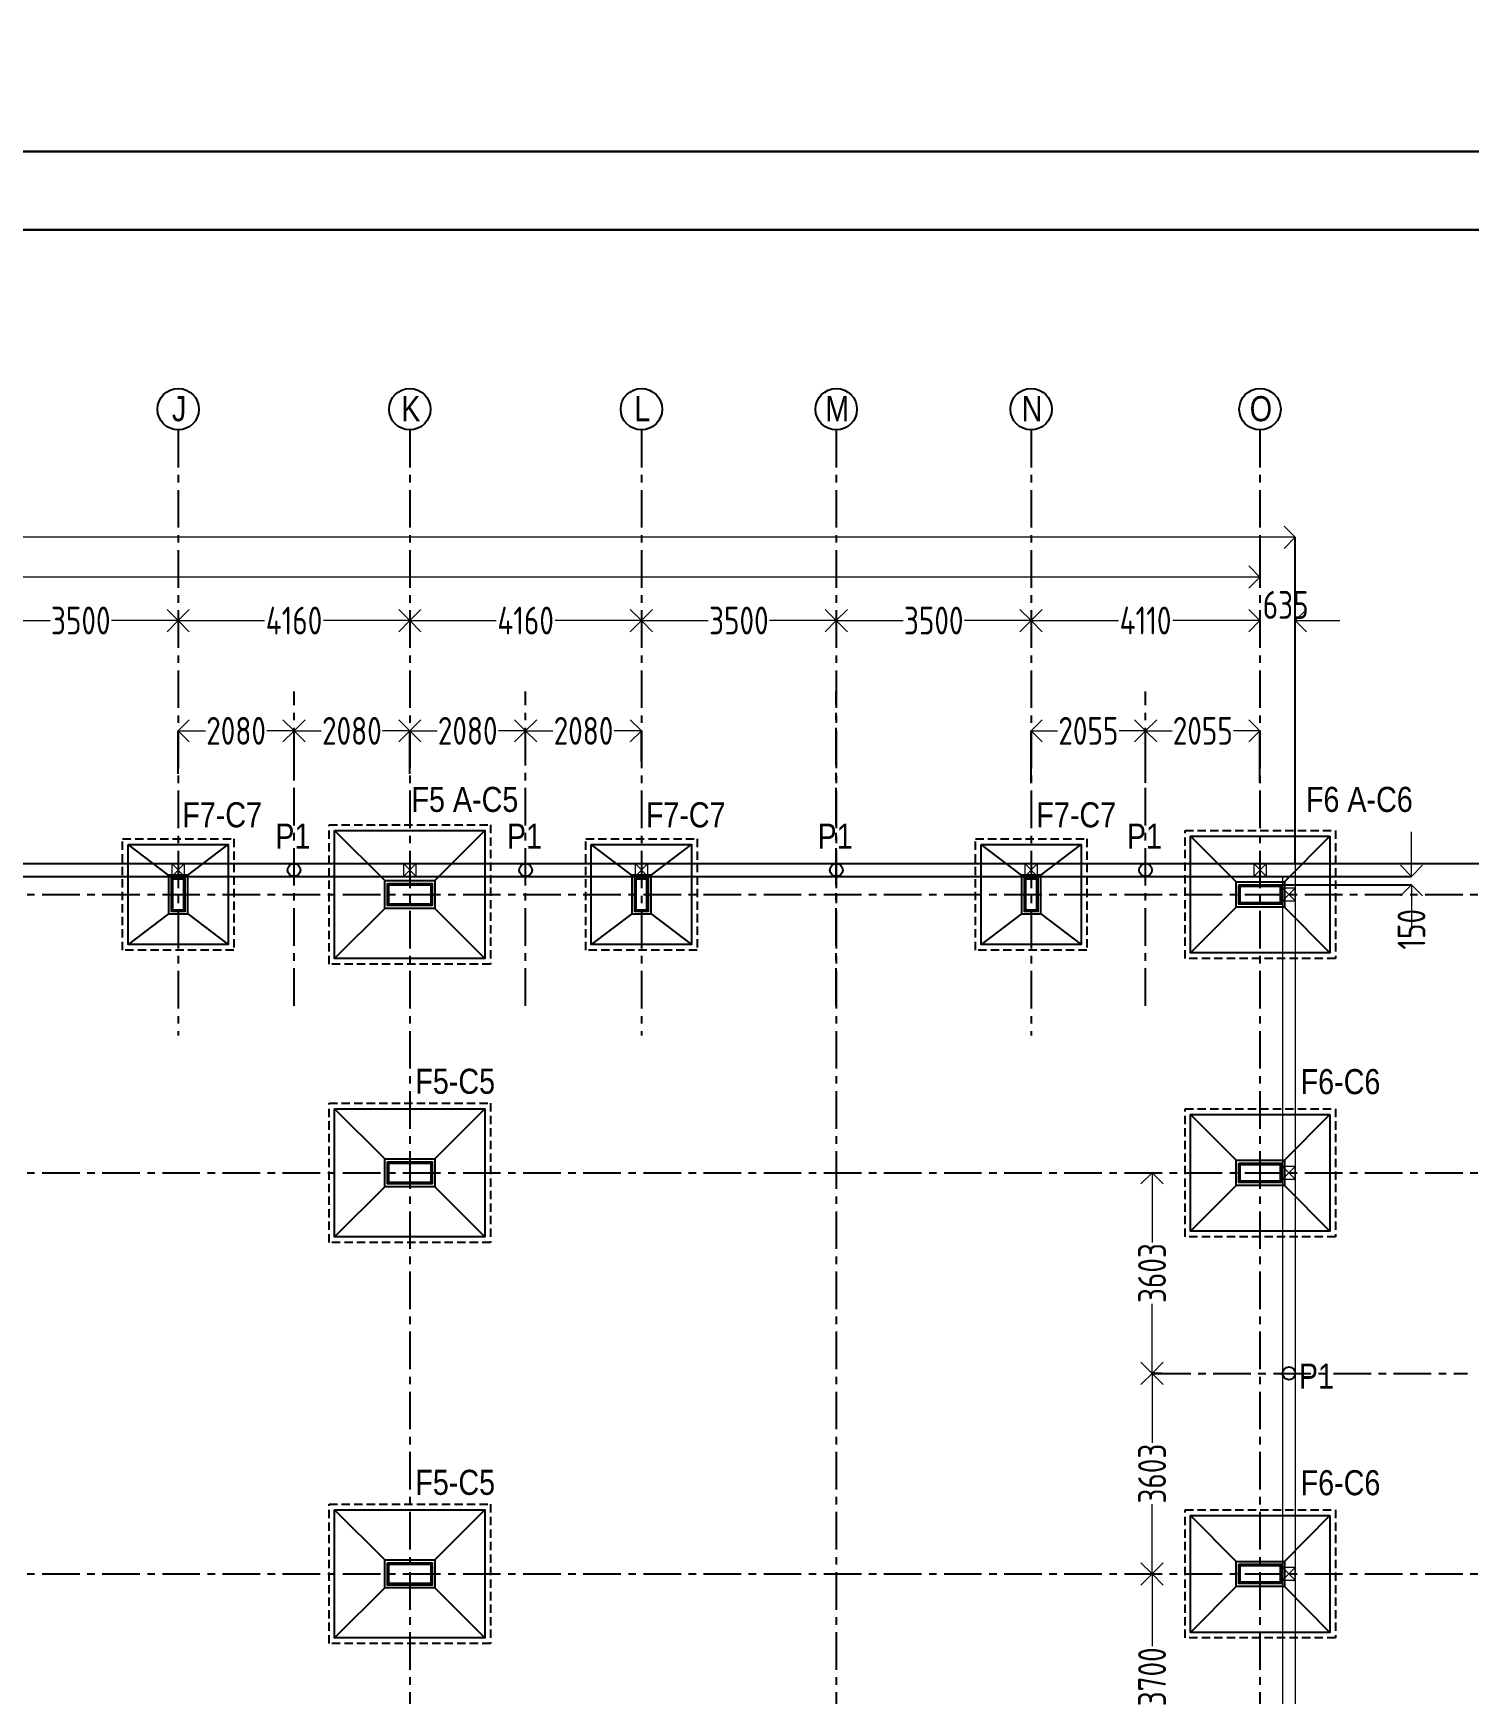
# Model space of a CAD drawing. Header units: inches. Extents: x -605 to 2991212, y -2872845 to 0.
# Drawn here: x 2336174 to 2361959, y -2644904 to -2615071 of the extents above; entities that cross this region are included whole.
import ezdxf
from ezdxf import colors
from ezdxf.entities.mleader import LeaderData, LeaderLine
from ezdxf.math import Vec2, Vec3

# ---------------------------------------------------------------- set-up
doc = ezdxf.new("R2010")
doc.units = ezdxf.units.IN
doc.header["$LTSCALE"] = 600
doc.header["$MEASUREMENT"] = 0
doc.linetypes.add('CENTER', pattern=[2, 1.25, -0.25, 0.25, -0.25])
doc.linetypes.add('DASHED2', pattern=[0.375, 0.25, -0.125])
for name, color, linetype, lineweight in [('PV_MASONRY', 10, 'Continuous', 0), ('PV_TEXT_ROMANS', 7, 'Continuous', 0), ('rDIMension', 1, 'Continuous', 18), ('rRCC 2', 40, 'Continuous', 15), ('rSHEET', 2, 'Continuous', 30)]:
    doc.layers.add(name, color=color, linetype=linetype, lineweight=lineweight)
doc.layers.add('see level', color=2, linetype='Continuous')
doc.layers.add('SnT-CENTER2', color=8, linetype='CENTER')
doc.styles.add('DIM', font='geniso.shx', dxfattribs={"width": 0.85})
doc.styles.add('J.P', font='ARIALN.TTF')
doc.styles.add('TEXT3', font='geniso.shx')
doc.dimstyles.new('ST-100', dxfattribs={"dimscale": 100, "dimtxt": 2.5, "dimasz": 2, "dimexe": 0.18, "dimexo": 0.0625, "dimgap": 0.2, "dimtad": 0, "dimdec": 0, "dimzin": 0, "dimdsep": 46, "dimtxsty": 'DIM', "dimblk": 'OPEN90', "dimcen": 0.09, "dimclrd": 256, "dimclrt": 7, "dimadec": 0, "dimazin": 0, "dimtfac": 1, "dimtdec": 0, "dimtofl": 0, "dimtmove": 0, "dimatfit": 3, "dimldrblk": 'OPEN90', "dimfxl": 1, "dimtolj": 1, "dimtzin": 0, "dimlwd": -1, "dimarcsym": 0})

# ---------------------------------------------------------------- blocks, each defined once
blk = doc.blocks.new('_Open90')
at = {"color": 0, "linetype": 'ByBlock', "lineweight": -2}
for p, q in [((0, 0), (-1, 0)), ((-0.5, 0.5), (0, 0)), ((0, 0), (-0.5, -0.5))]:
    blk.add_line(p, q, dxfattribs=at)
blk = doc.blocks.new('*D1367')
at = {"layer": 'Defpoints', "color": 0, "linetype": 'ByBlock'}
for p in [(2335278, -2625763), (2338778, -2625623), (2338778, -2625623)]:
    blk.add_point(p, dxfattribs=at)
at = {"layer": 'rDIMension', "color": 0, "linetype": 'ByBlock', "lineweight": -2}
for p, q in [((2335278, -2625763), (2335278, -2625623)), ((2338778, -2625623), (2338778, -2625623))]:
    blk.add_line(p, q, dxfattribs=at)
at = {"layer": 'rDIMension'}
for p, q in [((2335678, -2625623), (2336477, -2625623)), ((2338378, -2625623), (2337580, -2625623))]:
    blk.add_line(p, q, dxfattribs=at)
at = {"layer": 'rDIMension', "linetype": 'ByBlock', "xscale": 400, "yscale": 400, "zscale": 400, "rotation": 180}
blk.add_blockref('_Open90', (2335278, -2625623), dxfattribs=at)
at = {"layer": 'rDIMension', "linetype": 'ByBlock', "xscale": 400, "yscale": 400, "zscale": 400}
blk.add_blockref('_Open90', (2338778, -2625623), dxfattribs=at)
at = {"layer": 'rDIMension', "color": 7, "linetype": 'ByBlock', "insert": (2337028, -2625623), "char_height": 500, "attachment_point": 5, "style": 'DIM'}
blk.add_mtext('\\A1;3500', dxfattribs=at)
blk = doc.blocks.new('*D1368')
at = {"layer": 'Defpoints', "color": 0, "linetype": 'ByBlock'}
for p in [(2338778, -2625623), (2342938, -2625623), (2342938, -2625623)]:
    blk.add_point(p, dxfattribs=at)
at = {"layer": 'rDIMension', "color": 0, "linetype": 'ByBlock', "lineweight": -2}
for p, q in [((2338778, -2625623), (2338778, -2625623)), ((2342938, -2625623), (2342938, -2625623))]:
    blk.add_line(p, q, dxfattribs=at)
at = {"layer": 'rDIMension'}
for p, q in [((2339178, -2625623), (2340328, -2625623)), ((2342538, -2625623), (2341388, -2625623))]:
    blk.add_line(p, q, dxfattribs=at)
at = {"layer": 'rDIMension', "linetype": 'ByBlock', "xscale": 400, "yscale": 400, "zscale": 400, "rotation": 180}
blk.add_blockref('_Open90', (2338778, -2625623), dxfattribs=at)
at = {"layer": 'rDIMension', "linetype": 'ByBlock', "xscale": 400, "yscale": 400, "zscale": 400}
blk.add_blockref('_Open90', (2342938, -2625623), dxfattribs=at)
at = {"layer": 'rDIMension', "color": 7, "linetype": 'ByBlock', "insert": (2340858, -2625623), "char_height": 500, "attachment_point": 5, "style": 'DIM'}
blk.add_mtext('\\A1;4160', dxfattribs=at)
blk = doc.blocks.new('*D1369')
at = {"layer": 'Defpoints', "color": 0, "linetype": 'ByBlock'}
for p in [(2342938, -2625623), (2347098, -2625623), (2347098, -2625623)]:
    blk.add_point(p, dxfattribs=at)
at = {"layer": 'rDIMension', "color": 0, "linetype": 'ByBlock', "lineweight": -2}
for p, q in [((2342938, -2625623), (2342938, -2625623)), ((2347098, -2625623), (2347098, -2625623))]:
    blk.add_line(p, q, dxfattribs=at)
at = {"layer": 'rDIMension'}
for p, q in [((2343338, -2625623), (2344488, -2625623)), ((2346698, -2625623), (2345548, -2625623))]:
    blk.add_line(p, q, dxfattribs=at)
at = {"layer": 'rDIMension', "linetype": 'ByBlock', "xscale": 400, "yscale": 400, "zscale": 400, "rotation": 180}
blk.add_blockref('_Open90', (2342938, -2625623), dxfattribs=at)
at = {"layer": 'rDIMension', "linetype": 'ByBlock', "xscale": 400, "yscale": 400, "zscale": 400}
blk.add_blockref('_Open90', (2347098, -2625623), dxfattribs=at)
at = {"layer": 'rDIMension', "color": 7, "linetype": 'ByBlock', "insert": (2345018, -2625623), "char_height": 500, "attachment_point": 5, "style": 'DIM'}
blk.add_mtext('\\A1;4160', dxfattribs=at)
blk = doc.blocks.new('*D1370')
at = {"layer": 'Defpoints', "color": 0, "linetype": 'ByBlock'}
for p in [(2347098, -2625623), (2350598, -2625623), (2350598, -2625623)]:
    blk.add_point(p, dxfattribs=at)
at = {"layer": 'rDIMension', "color": 0, "linetype": 'ByBlock', "lineweight": -2}
for p, q in [((2347098, -2625623), (2347098, -2625623)), ((2350598, -2625623), (2350598, -2625623))]:
    blk.add_line(p, q, dxfattribs=at)
at = {"layer": 'rDIMension'}
for p, q in [((2347498, -2625623), (2348297, -2625623)), ((2350198, -2625623), (2349400, -2625623))]:
    blk.add_line(p, q, dxfattribs=at)
at = {"layer": 'rDIMension', "linetype": 'ByBlock', "xscale": 400, "yscale": 400, "zscale": 400, "rotation": 180}
blk.add_blockref('_Open90', (2347098, -2625623), dxfattribs=at)
at = {"layer": 'rDIMension', "linetype": 'ByBlock', "xscale": 400, "yscale": 400, "zscale": 400}
blk.add_blockref('_Open90', (2350598, -2625623), dxfattribs=at)
at = {"layer": 'rDIMension', "color": 7, "linetype": 'ByBlock', "insert": (2348848, -2625623), "char_height": 500, "attachment_point": 5, "style": 'DIM'}
blk.add_mtext('\\A1;3500', dxfattribs=at)
blk = doc.blocks.new('*D1371')
at = {"layer": 'Defpoints', "color": 0, "linetype": 'ByBlock'}
for p in [(2350598, -2625623), (2354098, -2625623), (2354098, -2625623)]:
    blk.add_point(p, dxfattribs=at)
at = {"layer": 'rDIMension', "color": 0, "linetype": 'ByBlock', "lineweight": -2}
for p, q in [((2350598, -2625623), (2350598, -2625623)), ((2354098, -2625623), (2354098, -2625623))]:
    blk.add_line(p, q, dxfattribs=at)
at = {"layer": 'rDIMension'}
for p, q in [((2350998, -2625623), (2351797, -2625623)), ((2353698, -2625623), (2352900, -2625623))]:
    blk.add_line(p, q, dxfattribs=at)
at = {"layer": 'rDIMension', "linetype": 'ByBlock', "xscale": 400, "yscale": 400, "zscale": 400, "rotation": 180}
blk.add_blockref('_Open90', (2350598, -2625623), dxfattribs=at)
at = {"layer": 'rDIMension', "linetype": 'ByBlock', "xscale": 400, "yscale": 400, "zscale": 400}
blk.add_blockref('_Open90', (2354098, -2625623), dxfattribs=at)
at = {"layer": 'rDIMension', "color": 7, "linetype": 'ByBlock', "insert": (2352348, -2625623), "char_height": 500, "attachment_point": 5, "style": 'DIM'}
blk.add_mtext('\\A1;3500', dxfattribs=at)
blk = doc.blocks.new('*D1372')
at = {"layer": 'Defpoints', "color": 0, "linetype": 'ByBlock'}
for p in [(2354098, -2625623), (2358208, -2625623), (2358208, -2625623)]:
    blk.add_point(p, dxfattribs=at)
at = {"layer": 'rDIMension', "color": 0, "linetype": 'ByBlock', "lineweight": -2}
for p, q in [((2354098, -2625623), (2354098, -2625623)), ((2358208, -2625623), (2358208, -2625623))]:
    blk.add_line(p, q, dxfattribs=at)
at = {"layer": 'rDIMension'}
for p, q in [((2354498, -2625623), (2355665, -2625623)), ((2357808, -2625623), (2356641, -2625623))]:
    blk.add_line(p, q, dxfattribs=at)
at = {"layer": 'rDIMension', "linetype": 'ByBlock', "xscale": 400, "yscale": 400, "zscale": 400, "rotation": 180}
blk.add_blockref('_Open90', (2354098, -2625623), dxfattribs=at)
at = {"layer": 'rDIMension', "linetype": 'ByBlock', "xscale": 400, "yscale": 400, "zscale": 400}
blk.add_blockref('_Open90', (2358208, -2625623), dxfattribs=at)
at = {"layer": 'rDIMension', "color": 7, "linetype": 'ByBlock', "insert": (2356153, -2625623), "char_height": 500, "attachment_point": 5, "style": 'DIM'}
blk.add_mtext('\\A1;4110', dxfattribs=at)
blk = doc.blocks.new('*D1413')
at = {"layer": 'Defpoints', "color": 0, "linetype": 'ByBlock'}
for p in [(2356270, -2642750), (2356270, -2642750), (2356589, -2646450)]:
    blk.add_point(p, dxfattribs=at)
at = {"layer": 'rDIMension', "color": 0, "linetype": 'ByBlock', "lineweight": -2}
for p, q in [((2356270, -2642750), (2356270, -2642750)), ((2356589, -2646450), (2356270, -2646450))]:
    blk.add_line(p, q, dxfattribs=at)
at = {"layer": 'rDIMension'}
for p, q in [((2356270, -2643150), (2356270, -2644049)), ((2356270, -2646050), (2356270, -2645152))]:
    blk.add_line(p, q, dxfattribs=at)
at = {"layer": 'rDIMension', "linetype": 'ByBlock', "xscale": 400, "yscale": 400, "zscale": 400}
for p, rotation in [((2356270, -2642750), 90), ((2356270, -2646450), 270)]:
    blk.add_blockref('_Open90', p, dxfattribs=dict(at, rotation=rotation))
at = {"layer": 'rDIMension', "color": 7, "linetype": 'ByBlock', "insert": (2356270, -2644600), "char_height": 500, "attachment_point": 5, "rotation": 90, "style": 'DIM'}
blk.add_mtext('\\A1;3700', dxfattribs=at)
blk = doc.blocks.new('*D1414')
at = {"layer": 'Defpoints', "color": 0, "linetype": 'ByBlock'}
for p in [(2356270, -2639148), (2356445, -2639148), (2356270, -2642750)]:
    blk.add_point(p, dxfattribs=at)
at = {"layer": 'rDIMension', "color": 0, "linetype": 'ByBlock', "lineweight": -2}
for p, q in [((2356445, -2639148), (2356270, -2639148)), ((2356270, -2642750), (2356270, -2642750))]:
    blk.add_line(p, q, dxfattribs=at)
at = {"layer": 'rDIMension'}
for p, q in [((2356270, -2639548), (2356270, -2640398)), ((2356270, -2642350), (2356270, -2641500))]:
    blk.add_line(p, q, dxfattribs=at)
at = {"layer": 'rDIMension', "linetype": 'ByBlock', "xscale": 400, "yscale": 400, "zscale": 400}
for p, rotation in [((2356270, -2639148), 90), ((2356270, -2642750), 270)]:
    blk.add_blockref('_Open90', p, dxfattribs=dict(at, rotation=rotation))
at = {"layer": 'rDIMension', "color": 7, "linetype": 'ByBlock', "insert": (2356270, -2640949), "char_height": 500, "attachment_point": 5, "rotation": 90, "style": 'DIM'}
blk.add_mtext('\\A1;3603', dxfattribs=at)
blk = doc.blocks.new('*D1415')
at = {"layer": 'Defpoints', "color": 0, "linetype": 'ByBlock'}
for p in [(2356270, -2635545), (2356270, -2635545), (2356445, -2639148)]:
    blk.add_point(p, dxfattribs=at)
at = {"layer": 'rDIMension', "color": 0, "linetype": 'ByBlock', "lineweight": -2}
for p, q in [((2356270, -2635545), (2356270, -2635545)), ((2356445, -2639148), (2356270, -2639148))]:
    blk.add_line(p, q, dxfattribs=at)
at = {"layer": 'rDIMension'}
for p, q in [((2356270, -2635945), (2356270, -2636795)), ((2356270, -2638748), (2356270, -2637898))]:
    blk.add_line(p, q, dxfattribs=at)
at = {"layer": 'rDIMension', "linetype": 'ByBlock', "xscale": 400, "yscale": 400, "zscale": 400}
for p, rotation in [((2356270, -2635545), 90), ((2356270, -2639148), 270)]:
    blk.add_blockref('_Open90', p, dxfattribs=dict(at, rotation=rotation))
at = {"layer": 'rDIMension', "color": 7, "linetype": 'ByBlock', "insert": (2356270, -2637346), "char_height": 500, "attachment_point": 5, "rotation": 90, "style": 'DIM'}
blk.add_mtext('\\A1;3603', dxfattribs=at)
blk = doc.blocks.new('*D1416')
at = {"layer": 'Defpoints', "color": 0, "linetype": 'ByBlock'}
for p in [(2358208, -2624134), (2296418, -2624927), (2358208, -2624842)]:
    blk.add_point(p, dxfattribs=at)
at = {"layer": 'rDIMension', "color": 0, "linetype": 'ByBlock', "lineweight": -2}
for p, q in [((2358208, -2624134), (2358208, -2624842)), ((2296418, -2624927), (2296418, -2624842))]:
    blk.add_line(p, q, dxfattribs=at)
at = {"layer": 'rDIMension'}
for p, q in [((2296818, -2624842), (2326209, -2624842)), ((2357808, -2624842), (2328418, -2624842))]:
    blk.add_line(p, q, dxfattribs=at)
at = {"layer": 'rDIMension', "linetype": 'ByBlock', "xscale": 400, "yscale": 400, "zscale": 400, "rotation": 180}
blk.add_blockref('_Open90', (2296418, -2624842), dxfattribs=at)
at = {"layer": 'rDIMension', "linetype": 'ByBlock', "xscale": 400, "yscale": 400, "zscale": 400}
blk.add_blockref('_Open90', (2358208, -2624842), dxfattribs=at)
at = {"layer": 'rDIMension', "color": 7, "linetype": 'ByBlock', "insert": (2327313, -2624842), "char_height": 500, "attachment_point": 5, "style": 'DIM'}
blk.add_mtext('\\A1;61790C/C', dxfattribs=at)
blk = doc.blocks.new('*D1417')
at = {"layer": 'Defpoints', "color": 0, "linetype": 'ByBlock'}
for p in [(2358843, -2624128), (2296303, -2629990), (2358843, -2629990)]:
    blk.add_point(p, dxfattribs=at)
at = {"layer": 'rDIMension', "color": 0, "linetype": 'ByBlock', "lineweight": -2}
for p, q in [((2296303, -2629990), (2296303, -2624128)), ((2358843, -2629990), (2358843, -2624128))]:
    blk.add_line(p, q, dxfattribs=at)
at = {"layer": 'rDIMension'}
for p, q in [((2296703, -2624128), (2326363, -2624128)), ((2358443, -2624128), (2328783, -2624128))]:
    blk.add_line(p, q, dxfattribs=at)
at = {"layer": 'rDIMension', "linetype": 'ByBlock', "xscale": 400, "yscale": 400, "zscale": 400, "rotation": 180}
blk.add_blockref('_Open90', (2296303, -2624128), dxfattribs=at)
at = {"layer": 'rDIMension', "linetype": 'ByBlock', "xscale": 400, "yscale": 400, "zscale": 400}
blk.add_blockref('_Open90', (2358843, -2624128), dxfattribs=at)
at = {"layer": 'rDIMension', "color": 7, "linetype": 'ByBlock', "insert": (2327573, -2624128), "char_height": 500, "attachment_point": 5, "style": 'DIM'}
blk.add_mtext('\\A1;62540O/O', dxfattribs=at)
blk = doc.blocks.new('*D1432')
at = {"layer": 'Defpoints', "color": 0, "linetype": 'ByBlock'}
for p in [(2340858, -2627605), (2338778, -2628376), (2340858, -2628376)]:
    blk.add_point(p, dxfattribs=at)
at = {"layer": 'rDIMension', "color": 0, "linetype": 'ByBlock', "lineweight": -2}
for p, q in [((2338778, -2628376), (2338778, -2627605)), ((2340858, -2628376), (2340858, -2627605))]:
    blk.add_line(p, q, dxfattribs=at)
at = {"layer": 'rDIMension'}
for p, q in [((2339178, -2627605), (2339267, -2627605)), ((2340458, -2627605), (2340370, -2627605))]:
    blk.add_line(p, q, dxfattribs=at)
at = {"layer": 'rDIMension', "linetype": 'ByBlock', "xscale": 400, "yscale": 400, "zscale": 400, "rotation": 180}
blk.add_blockref('_Open90', (2338778, -2627605), dxfattribs=at)
at = {"layer": 'rDIMension', "linetype": 'ByBlock', "xscale": 400, "yscale": 400, "zscale": 400}
blk.add_blockref('_Open90', (2340858, -2627605), dxfattribs=at)
at = {"layer": 'rDIMension', "color": 7, "linetype": 'ByBlock', "insert": (2339818, -2627605), "char_height": 500, "attachment_point": 5, "style": 'DIM'}
blk.add_mtext('\\A1;2080', dxfattribs=at)
blk = doc.blocks.new('*D1433')
at = {"layer": 'Defpoints', "color": 0, "linetype": 'ByBlock'}
for p in [(2342938, -2627605), (2340858, -2628376), (2342938, -2628376)]:
    blk.add_point(p, dxfattribs=at)
at = {"layer": 'rDIMension', "color": 0, "linetype": 'ByBlock', "lineweight": -2}
for p, q in [((2340858, -2628376), (2340858, -2627605)), ((2342938, -2628376), (2342938, -2627605))]:
    blk.add_line(p, q, dxfattribs=at)
at = {"layer": 'rDIMension'}
for p, q in [((2341258, -2627605), (2341347, -2627605)), ((2342538, -2627605), (2342450, -2627605))]:
    blk.add_line(p, q, dxfattribs=at)
at = {"layer": 'rDIMension', "linetype": 'ByBlock', "xscale": 400, "yscale": 400, "zscale": 400, "rotation": 180}
blk.add_blockref('_Open90', (2340858, -2627605), dxfattribs=at)
at = {"layer": 'rDIMension', "linetype": 'ByBlock', "xscale": 400, "yscale": 400, "zscale": 400}
blk.add_blockref('_Open90', (2342938, -2627605), dxfattribs=at)
at = {"layer": 'rDIMension', "color": 7, "linetype": 'ByBlock', "insert": (2341898, -2627605), "char_height": 500, "attachment_point": 5, "style": 'DIM'}
blk.add_mtext('\\A1;2080', dxfattribs=at)
blk = doc.blocks.new('*D1434')
at = {"layer": 'Defpoints', "color": 0, "linetype": 'ByBlock'}
for p in [(2345018, -2627605), (2342938, -2628154), (2345018, -2628154)]:
    blk.add_point(p, dxfattribs=at)
at = {"layer": 'rDIMension', "color": 0, "linetype": 'ByBlock', "lineweight": -2}
for p, q in [((2342938, -2628154), (2342938, -2627605)), ((2345018, -2628154), (2345018, -2627605))]:
    blk.add_line(p, q, dxfattribs=at)
at = {"layer": 'rDIMension'}
for p, q in [((2343338, -2627605), (2343427, -2627605)), ((2344618, -2627605), (2344530, -2627605))]:
    blk.add_line(p, q, dxfattribs=at)
at = {"layer": 'rDIMension', "linetype": 'ByBlock', "xscale": 400, "yscale": 400, "zscale": 400, "rotation": 180}
blk.add_blockref('_Open90', (2342938, -2627605), dxfattribs=at)
at = {"layer": 'rDIMension', "linetype": 'ByBlock', "xscale": 400, "yscale": 400, "zscale": 400}
blk.add_blockref('_Open90', (2345018, -2627605), dxfattribs=at)
at = {"layer": 'rDIMension', "color": 7, "linetype": 'ByBlock', "insert": (2343978, -2627605), "char_height": 500, "attachment_point": 5, "style": 'DIM'}
blk.add_mtext('\\A1;2080', dxfattribs=at)
blk = doc.blocks.new('*D1435')
at = {"layer": 'Defpoints', "color": 0, "linetype": 'ByBlock'}
for p in [(2347098, -2627605), (2345018, -2628154), (2347098, -2628154)]:
    blk.add_point(p, dxfattribs=at)
at = {"layer": 'rDIMension', "color": 0, "linetype": 'ByBlock', "lineweight": -2}
for p, q in [((2345018, -2628154), (2345018, -2627605)), ((2347098, -2628154), (2347098, -2627605))]:
    blk.add_line(p, q, dxfattribs=at)
at = {"layer": 'rDIMension'}
for p, q in [((2345418, -2627605), (2345507, -2627605)), ((2346698, -2627605), (2346610, -2627605))]:
    blk.add_line(p, q, dxfattribs=at)
at = {"layer": 'rDIMension', "linetype": 'ByBlock', "xscale": 400, "yscale": 400, "zscale": 400, "rotation": 180}
blk.add_blockref('_Open90', (2345018, -2627605), dxfattribs=at)
at = {"layer": 'rDIMension', "linetype": 'ByBlock', "xscale": 400, "yscale": 400, "zscale": 400}
blk.add_blockref('_Open90', (2347098, -2627605), dxfattribs=at)
at = {"layer": 'rDIMension', "color": 7, "linetype": 'ByBlock', "insert": (2346058, -2627605), "char_height": 500, "attachment_point": 5, "style": 'DIM'}
blk.add_mtext('\\A1;2080', dxfattribs=at)
blk = doc.blocks.new('*D1436')
at = {"layer": 'Defpoints', "color": 0, "linetype": 'ByBlock'}
for p in [(2356153, -2627605), (2354098, -2628539), (2356153, -2628539)]:
    blk.add_point(p, dxfattribs=at)
at = {"layer": 'rDIMension', "color": 0, "linetype": 'ByBlock', "lineweight": -2}
for p, q in [((2354098, -2628539), (2354098, -2627605)), ((2356153, -2628539), (2356153, -2627605))]:
    blk.add_line(p, q, dxfattribs=at)
at = {"layer": 'rDIMension'}
for p, q in [((2354498, -2627605), (2354574, -2627605)), ((2355753, -2627605), (2355677, -2627605))]:
    blk.add_line(p, q, dxfattribs=at)
at = {"layer": 'rDIMension', "linetype": 'ByBlock', "xscale": 400, "yscale": 400, "zscale": 400, "rotation": 180}
blk.add_blockref('_Open90', (2354098, -2627605), dxfattribs=at)
at = {"layer": 'rDIMension', "linetype": 'ByBlock', "xscale": 400, "yscale": 400, "zscale": 400}
blk.add_blockref('_Open90', (2356153, -2627605), dxfattribs=at)
at = {"layer": 'rDIMension', "color": 7, "linetype": 'ByBlock', "insert": (2355126, -2627605), "char_height": 500, "attachment_point": 5, "style": 'DIM'}
blk.add_mtext('\\A1;2055', dxfattribs=at)
blk = doc.blocks.new('*D1437')
at = {"layer": 'Defpoints', "color": 0, "linetype": 'ByBlock'}
for p in [(2358208, -2627605), (2356153, -2628539), (2358208, -2628539)]:
    blk.add_point(p, dxfattribs=at)
at = {"layer": 'rDIMension', "color": 0, "linetype": 'ByBlock', "lineweight": -2}
for p, q in [((2356153, -2628539), (2356153, -2627605)), ((2358208, -2628539), (2358208, -2627605))]:
    blk.add_line(p, q, dxfattribs=at)
at = {"layer": 'rDIMension'}
for p, q in [((2356553, -2627605), (2356629, -2627605)), ((2357808, -2627605), (2357732, -2627605))]:
    blk.add_line(p, q, dxfattribs=at)
at = {"layer": 'rDIMension', "linetype": 'ByBlock', "xscale": 400, "yscale": 400, "zscale": 400, "rotation": 180}
blk.add_blockref('_Open90', (2356153, -2627605), dxfattribs=at)
at = {"layer": 'rDIMension', "linetype": 'ByBlock', "xscale": 400, "yscale": 400, "zscale": 400}
blk.add_blockref('_Open90', (2358208, -2627605), dxfattribs=at)
at = {"layer": 'rDIMension', "color": 7, "linetype": 'ByBlock', "insert": (2357181, -2627605), "char_height": 500, "attachment_point": 5, "style": 'DIM'}
blk.add_mtext('\\A1;2055', dxfattribs=at)
blk = doc.blocks.new('*D1444')
at = {"layer": 'Defpoints', "color": 0, "linetype": 'ByBlock'}
for p in [(2358843, -2629990), (2364974, -2629990), (2358843, -2717112)]:
    blk.add_point(p, dxfattribs=at)
at = {"layer": 'rDIMension', "color": 0, "linetype": 'ByBlock', "lineweight": -2}
for p, q in [((2358843, -2629990), (2364974, -2629990)), ((2358843, -2717112), (2364974, -2717112))]:
    blk.add_line(p, q, dxfattribs=at)
at = {"layer": 'rDIMension'}
for p, q in [((2364974, -2630390), (2364974, -2672320)), ((2364974, -2716712), (2364974, -2674782))]:
    blk.add_line(p, q, dxfattribs=at)
at = {"layer": 'rDIMension', "linetype": 'ByBlock', "xscale": 400, "yscale": 400, "zscale": 400}
for p, rotation in [((2364974, -2629990), 90), ((2364974, -2717112), 270)]:
    blk.add_blockref('_Open90', p, dxfattribs=dict(at, rotation=rotation))
at = {"layer": 'rDIMension', "color": 7, "linetype": 'ByBlock', "insert": (2364974, -2673551), "char_height": 500, "attachment_point": 5, "rotation": 90, "style": 'DIM'}
blk.add_mtext('\\A1;87122 O/O', dxfattribs=at)
blk = doc.blocks.new('*D1457')
at = {"layer": 'Defpoints', "color": 0, "linetype": 'ByBlock'}
for p in [(2358208, -2625623), (2358843, -2625623), (2358843, -2625623)]:
    blk.add_point(p, dxfattribs=at)
at = {"layer": 'rDIMension'}
for p, q in [((2357808, -2625623), (2357408, -2625623)), ((2359243, -2625623), (2359643, -2625623))]:
    blk.add_line(p, q, dxfattribs=at)
at = {"layer": 'rDIMension', "color": 0, "linetype": 'ByBlock', "lineweight": -2}
for p, q in [((2358208, -2625623), (2358208, -2625623)), ((2358843, -2625623), (2358843, -2625623))]:
    blk.add_line(p, q, dxfattribs=at)
at = {"layer": 'rDIMension', "linetype": 'ByBlock', "xscale": 400, "yscale": 400, "zscale": 400}
blk.add_blockref('_Open90', (2358208, -2625623), dxfattribs=at)
at = {"layer": 'rDIMension', "linetype": 'ByBlock', "xscale": 400, "yscale": 400, "zscale": 400, "rotation": 180}
blk.add_blockref('_Open90', (2358843, -2625623), dxfattribs=at)
at = {"layer": 'rDIMension', "color": 7, "linetype": 'ByBlock', "insert": (2358670, -2625343), "char_height": 500, "attachment_point": 5, "style": 'DIM'}
blk.add_mtext('\\A1;635', dxfattribs=at)
blk = doc.blocks.new('*D1458')
at = {"layer": 'Defpoints', "color": 0, "linetype": 'ByBlock'}
for p in [(2358426, -2630220), (2358426, -2630370), (2360930, -2630370)]:
    blk.add_point(p, dxfattribs=at)
at = {"layer": 'rDIMension'}
for p, q in [((2360930, -2629820), (2360930, -2629420)), ((2360930, -2630370), (2360930, -2630810)), ((2360930, -2630770), (2360930, -2631170))]:
    blk.add_line(p, q, dxfattribs=at)
at = {"layer": 'rDIMension', "color": 0, "linetype": 'ByBlock', "lineweight": -2}
for p, q in [((2358426, -2630220), (2360930, -2630220)), ((2358426, -2630370), (2360930, -2630370))]:
    blk.add_line(p, q, dxfattribs=at)
at = {"layer": 'rDIMension', "linetype": 'ByBlock', "xscale": 400, "yscale": 400, "zscale": 400}
for p, rotation in [((2360930, -2630220), 270), ((2360930, -2630370), 90)]:
    blk.add_blockref('_Open90', p, dxfattribs=dict(at, rotation=rotation))
at = {"layer": 'rDIMension', "color": 7, "linetype": 'ByBlock', "insert": (2360930, -2631170), "char_height": 500, "attachment_point": 5, "rotation": 90, "style": 'DIM'}
blk.add_mtext('\\A1;150', dxfattribs=at)
blk = doc.blocks.new('_DotBlank')
at = {"color": 0, "linetype": 'ByBlock', "lineweight": -2}
blk.add_line((-0.5, 0), (-1, 0), dxfattribs=at)
blk.add_circle((0, 0), 0.5, dxfattribs=at)

msp = doc.modelspace()

# ---------------------------------------------------------------- linework, layer by layer
at = {"color": 7, "linetype": 'DASHED2'}
for points in [[(2341488.1, -2629294.9), (2344388.1, -2629294.9), (2344388.1, -2631794.9), (2341488.1, -2631794.9)], [(2359563.1, -2629394.9), (2359563.1, -2631694.9), (2356863.1, -2631694.9), (2356863.1, -2629394.9)], [(2337778.1, -2629544.9), (2339778.1, -2629544.9), (2339778.1, -2631544.9), (2337778.1, -2631544.9)], [(2346098.1, -2629544.9), (2348098.1, -2629544.9), (2348098.1, -2631544.9), (2346098.1, -2631544.9)], [(2353098.1, -2629544.9), (2355098.1, -2629544.9), (2355098.1, -2631544.9), (2353098.1, -2631544.9)], [(2341488.1, -2634294.9), (2344388.1, -2634294.9), (2344388.1, -2636794.9), (2341488.1, -2636794.9)], [(2359563.1, -2634394.9), (2359563.1, -2636694.9), (2356863.1, -2636694.9), (2356863.1, -2634394.9)], [(2341488.1, -2641500.4), (2344388.1, -2641500.4), (2344388.1, -2644000.4), (2341488.1, -2644000.4)], [(2359563.1, -2641600.4), (2359563.1, -2643900.4), (2356863.1, -2643900.4), (2356863.1, -2641600.4)]]:
    msp.add_lwpolyline(points, close=True, dxfattribs=at)
at = {"color": 1, "linetype": 'ByBlock'}
for points in [[(2341588.1, -2629394.9), (2344288.1, -2629394.9), (2344288.1, -2631694.9), (2341588.1, -2631694.9)], [(2337878.1, -2629644.9), (2339678.1, -2629644.9), (2339678.1, -2631444.9), (2337878.1, -2631444.9)], [(2346198.1, -2629644.9), (2347998.1, -2629644.9), (2347998.1, -2631444.9), (2346198.1, -2631444.9)], [(2353198.1, -2629644.9), (2354998.1, -2629644.9), (2354998.1, -2631444.9), (2353198.1, -2631444.9)], [(2359463.1, -2629494.9), (2359463.1, -2631594.9), (2356963.1, -2631594.9), (2356963.1, -2629494.9)], [(2338603.1, -2630194.9), (2338603.1, -2630894.9), (2338953.1, -2630894.9), (2338953.1, -2630194.9)], [(2342488.1, -2630294.9), (2343388.1, -2630294.9), (2343388.1, -2630794.9), (2342488.1, -2630794.9)], [(2346923.1, -2630194.9), (2346923.1, -2630894.9), (2347273.1, -2630894.9), (2347273.1, -2630194.9)], [(2353923.1, -2630194.9), (2353923.1, -2630894.9), (2354273.1, -2630894.9), (2354273.1, -2630194.9)], [(2357778.1, -2630319.9), (2358648.1, -2630319.9), (2358648.1, -2630769.9), (2357778.1, -2630769.9)], [(2341588.1, -2634394.9), (2344288.1, -2634394.9), (2344288.1, -2636694.9), (2341588.1, -2636694.9)], [(2359463.1, -2634494.9), (2359463.1, -2636594.9), (2356963.1, -2636594.9), (2356963.1, -2634494.9)], [(2342488.1, -2635294.9), (2343388.1, -2635294.9), (2343388.1, -2635794.9), (2342488.1, -2635794.9)], [(2357778.1, -2635319.9), (2358648.1, -2635319.9), (2358648.1, -2635769.9), (2357778.1, -2635769.9)], [(2341588.1, -2641600.4), (2344288.1, -2641600.4), (2344288.1, -2643900.4), (2341588.1, -2643900.4)], [(2359463.1, -2641700.4), (2359463.1, -2643800.4), (2356963.1, -2643800.4), (2356963.1, -2641700.4)], [(2342488.1, -2642500.4), (2343388.1, -2642500.4), (2343388.1, -2643000.4), (2342488.1, -2643000.4)], [(2357778.1, -2642525.4), (2358648.1, -2642525.4), (2358648.1, -2642975.4), (2357778.1, -2642975.4)]]:
    msp.add_lwpolyline(points, close=True, dxfattribs=at)
for points in [[(2342488.1, -2630294.9), (2341588.1, -2629394.9)], [(2343388.1, -2630294.9), (2344288.1, -2629394.9)], [(2338603.1, -2630194.9), (2337878.1, -2629644.9)], [(2338953.1, -2630194.9), (2339678.1, -2629644.9)], [(2346923.1, -2630194.9), (2346198.1, -2629644.9)], [(2347273.1, -2630194.9), (2347998.1, -2629644.9)], [(2353923.1, -2630194.9), (2353198.1, -2629644.9)], [(2354273.1, -2630194.9), (2354998.1, -2629644.9)], [(2357778.1, -2630319.9), (2356963.1, -2629494.9)], [(2358648.1, -2630319.9), (2359463.1, -2629494.9)], [(2338603.1, -2630894.9), (2337878.1, -2631444.9)], [(2338953.1, -2630894.9), (2339678.1, -2631444.9)], [(2342488.1, -2630794.9), (2341588.1, -2631694.9)], [(2343388.1, -2630794.9), (2344288.1, -2631694.9)], [(2346923.1, -2630894.9), (2346198.1, -2631444.9)], [(2347273.1, -2630894.9), (2347998.1, -2631444.9)], [(2353923.1, -2630894.9), (2353198.1, -2631444.9)], [(2354273.1, -2630894.9), (2354998.1, -2631444.9)], [(2357778.1, -2630769.9), (2356963.1, -2631594.9)], [(2358648.1, -2630769.9), (2359463.1, -2631594.9)], [(2342488.1, -2635294.9), (2341588.1, -2634394.9)], [(2343388.1, -2635294.9), (2344288.1, -2634394.9)], [(2357778.1, -2635319.9), (2356963.1, -2634494.9)], [(2358648.1, -2635319.9), (2359463.1, -2634494.9)], [(2342488.1, -2635794.9), (2341588.1, -2636694.9)], [(2343388.1, -2635794.9), (2344288.1, -2636694.9)], [(2357778.1, -2635769.9), (2356963.1, -2636594.9)], [(2358648.1, -2635769.9), (2359463.1, -2636594.9)], [(2342488.1, -2642500.4), (2341588.1, -2641600.4)], [(2343388.1, -2642500.4), (2344288.1, -2641600.4)], [(2357778.1, -2642525.4), (2356963.1, -2641700.4)], [(2358648.1, -2642525.4), (2359463.1, -2641700.4)], [(2342488.1, -2643000.4), (2341588.1, -2643900.4)], [(2343388.1, -2643000.4), (2344288.1, -2643900.4)], [(2357778.1, -2642975.4), (2356963.1, -2643800.4)], [(2358648.1, -2642975.4), (2359463.1, -2643800.4)]]:
    msp.add_lwpolyline(points, dxfattribs=at)
at = {"color": 3, "linetype": 'ByBlock'}
for points in [[(2338653.1, -2630244.9), (2338653.1, -2630844.9), (2338903.1, -2630844.9), (2338903.1, -2630244.9)], [(2342538.1, -2630344.9), (2343338.1, -2630344.9), (2343338.1, -2630744.9), (2342538.1, -2630744.9)], [(2346973.1, -2630244.9), (2346973.1, -2630844.9), (2347223.1, -2630844.9), (2347223.1, -2630244.9)], [(2353973.1, -2630244.9), (2353973.1, -2630844.9), (2354223.1, -2630844.9), (2354223.1, -2630244.9)], [(2357828.1, -2630369.9), (2358598.1, -2630369.9), (2358598.1, -2630719.9), (2357828.1, -2630719.9)], [(2342538.1, -2635344.9), (2343338.1, -2635344.9), (2343338.1, -2635744.9), (2342538.1, -2635744.9)], [(2357828.1, -2635369.9), (2358598.1, -2635369.9), (2358598.1, -2635719.9), (2357828.1, -2635719.9)], [(2342538.1, -2642550.4), (2343338.1, -2642550.4), (2343338.1, -2642950.4), (2342538.1, -2642950.4)], [(2357828.1, -2642575.4), (2358598.1, -2642575.4), (2358598.1, -2642925.4), (2357828.1, -2642925.4)]]:
    msp.add_lwpolyline(points, close=True, dxfattribs=at)
at = {"color": 2, "linetype": 'ByBlock'}
for points in [[(2338678.1, -2630269.9), (2338678.1, -2630819.9), (2338878.1, -2630819.9), (2338878.1, -2630269.9)], [(2342563.1, -2630369.9), (2343313.1, -2630369.9), (2343313.1, -2630719.9), (2342563.1, -2630719.9)], [(2346998.1, -2630269.9), (2346998.1, -2630819.9), (2347198.1, -2630819.9), (2347198.1, -2630269.9)], [(2353998.1, -2630269.9), (2353998.1, -2630819.9), (2354198.1, -2630819.9), (2354198.1, -2630269.9)], [(2357853.1, -2630394.9), (2358573.1, -2630394.9), (2358573.1, -2630694.9), (2357853.1, -2630694.9)], [(2342563.1, -2635369.9), (2343313.1, -2635369.9), (2343313.1, -2635719.9), (2342563.1, -2635719.9)], [(2357853.1, -2635394.9), (2358573.1, -2635394.9), (2358573.1, -2635694.9), (2357853.1, -2635694.9)], [(2342563.1, -2642575.4), (2343313.1, -2642575.4), (2343313.1, -2642925.4), (2342563.1, -2642925.4)], [(2357853.1, -2642600.4), (2358573.1, -2642600.4), (2358573.1, -2642900.4), (2357853.1, -2642900.4)]]:
    msp.add_lwpolyline(points, close=True, dxfattribs=at)
at = {"color": 1, "linetype": 'ByBlock'}
for centre in [(2338778.1, -2621826), (2342938.1, -2621826), (2347098.1, -2621826), (2350598.1, -2621826), (2354098.1, -2621826), (2358208.1, -2621826)]:
    msp.add_circle(centre, 372.1, dxfattribs=at)
at = {"color": 8, "linetype": 'ByBlock'}
for centre in [(2340858.1, -2630104.9), (2345018.1, -2630104.9), (2350598.1, -2630104.9), (2356153.1, -2630104.9), (2356153.1, -2630104.9), (2358728.1, -2639147.7), (2358728.1, -2639147.7)]:
    msp.add_circle(centre, 115, dxfattribs=at)
at = {"layer": 'PV_MASONRY', "color": 8}
for points in [[(2358843.1, -2629989.9), (2358843.1, -2702248.4)], [(2358613.1, -2630219.9), (2358613.1, -2702248.4)]]:
    msp.add_lwpolyline(points, dxfattribs=at)
at = {"layer": 'rRCC 2', "color": 6}
for p, q in [((2338893.1, -2629989.9), (2338663.1, -2630219.9)), ((2338893.1, -2630219.9), (2338663.1, -2629989.9)), ((2343053.1, -2629989.9), (2342823.1, -2630219.9)), ((2343053.1, -2630219.9), (2342823.1, -2629989.9)), ((2347213.1, -2629989.9), (2346983.1, -2630219.9)), ((2347213.1, -2630219.9), (2346983.1, -2629989.9)), ((2354213.1, -2629989.9), (2353983.1, -2630219.9)), ((2354213.1, -2630219.9), (2353983.1, -2629989.9)), ((2358328.1, -2629989.9), (2358098.1, -2630219.9)), ((2358328.1, -2630219.9), (2358098.1, -2629989.9)), ((2358843.1, -2630429.9), (2358613.1, -2630659.9)), ((2358843.1, -2630659.9), (2358613.1, -2630429.9)), ((2358843.1, -2635429.9), (2358613.1, -2635659.9)), ((2358843.1, -2635659.9), (2358613.1, -2635429.9)), ((2358843.1, -2642635.4), (2358613.1, -2642865.4)), ((2358843.1, -2642865.4), (2358613.1, -2642635.4))]:
    msp.add_line(p, q, dxfattribs=at)
for points in [[(2338893.1, -2629989.9), (2338663.1, -2629989.9), (2338663.1, -2630219.9), (2338893.1, -2630219.9)], [(2343053.1, -2629989.9), (2342823.1, -2629989.9), (2342823.1, -2630219.9), (2343053.1, -2630219.9)], [(2347213.1, -2629989.9), (2346983.1, -2629989.9), (2346983.1, -2630219.9), (2347213.1, -2630219.9)], [(2354213.1, -2629989.9), (2353983.1, -2629989.9), (2353983.1, -2630219.9), (2354213.1, -2630219.9)], [(2358328.1, -2629989.9), (2358098.1, -2629989.9), (2358098.1, -2630219.9), (2358328.1, -2630219.9)], [(2358843.1, -2630429.9), (2358613.1, -2630429.9), (2358613.1, -2630659.9), (2358843.1, -2630659.9)], [(2358843.1, -2635429.9), (2358613.1, -2635429.9), (2358613.1, -2635659.9), (2358843.1, -2635659.9)], [(2358843.1, -2642635.4), (2358613.1, -2642635.4), (2358613.1, -2642865.4), (2358843.1, -2642865.4)]]:
    msp.add_lwpolyline(points, close=True, dxfattribs=at)
at = {"layer": 'rSHEET'}
msp.add_lwpolyline([(2388208.2, -2765195), (2388208.2, -2617194.8), (2283561.5, -2617194.8), (2283561.5, -2765195)], close=True, dxfattribs=at)
msp.add_lwpolyline([(2386801.3, -2762728.3), (2386801.3, -2619661.4, 0.4142136), (2385744.2, -2618604.3), (2286025.5, -2618604.3, 0.4142136), (2284968.4, -2619661.4), (2284968.4, -2762728.3, 0.4142136), (2286025.5, -2763785.4), (2385744.2, -2763785.4, 0.4142136)], format="xyb", close=True, dxfattribs=at)
at = {"layer": 'see level', "color": 8, "linetype": 'ByBlock'}
msp.add_line((2296533.1, -2630219.9), (2358613.1, -2630219.9), dxfattribs=at)
msp.add_lwpolyline([(2310868.1, -2629989.9), (2358843.1, -2629989.9)], dxfattribs=at)
at = {"layer": 'SnT-CENTER2', "color": 6, "ltscale": 0.9}
for p, q in [((2338778.1, -2622198.1), (2338778.1, -2633078.6)), ((2342938.1, -2622198.1), (2342938.1, -2723586.2)), ((2347098.1, -2622198.1), (2347098.1, -2633078.6)), ((2350598.1, -2622198.1), (2350598.1, -2723586.2)), ((2354098.1, -2622198.1), (2354098.1, -2633078.6)), ((2358208.1, -2622198.1), (2358208.1, -2723586.2)), ((2299614.3, -2630544.9), (2365919.7, -2630544.9)), ((2299614.3, -2635544.9), (2365919.7, -2635544.9)), ((2299614.3, -2642750.4), (2365919.7, -2642750.4))]:
    msp.add_line(p, q, dxfattribs=at)
at = {"layer": 'SnT-CENTER2', "color": 8, "ltscale": 0.9}
for points in [[(2340858.1, -2632544.5), (2340858.1, -2626896.6)], [(2345018.1, -2632544.5), (2345018.1, -2626896.6)], [(2350598.1, -2632544.5), (2350598.1, -2626896.6)], [(2356153.1, -2632544.5), (2356153.1, -2626896.6)], [(2356288.6, -2639147.7), (2361936.4, -2639147.7)]]:
    msp.add_lwpolyline(points, dxfattribs=at)

# ---------------------------------------------------------------- texts
at = {"layer": 'PV_TEXT_ROMANS', "char_height": 450, "style": 'J.P'}
for s, insert, width, attachment_point in [('\\pxqc;J', (2338329, -2621591.9), 931.892, 1), ('\\pxqc;K', (2342489, -2621591.9), 931.892, 1), ('\\pxqc;L', (2346649, -2621591.9), 931.892, 1), ('\\pxqc;M', (2350149, -2621591.9), 931.892, 1), ('\\pxqc;N', (2353649, -2621591.9), 931.892, 1), ('\\pxqc;O', (2357759, -2621591.9), 931.892, 1), ('\\pxqc;F7-C7', (2339100.9, -2628888.2), 931.892, 1), ('\\pxqc;F5 A-C5', (2342420.2, -2628610.9), 3014.181, 1), ('\\pxqc;F7-C7', (2347427.1, -2628888.2), 931.892, 1), ('\\pxqc;F7-C7', (2354443.1, -2628888.2), 931.892, 1), ('\\pxqc;F6 A-C6', (2358487.1, -2628610.9), 3012.269, 1), ('\\pxqc;P1', (2341904.9, -2629272), 2135.966, 3), ('\\pxqc;P1', (2346064.9, -2629272), 2135.966, 3), ('\\pxqc;P1', (2351644.9, -2629272), 2135.966, 3), ('\\pxqc;P1', (2357199.9, -2629272), 2135.966, 3), ('\\pxqc;F5-C5', (2343287.3, -2633674.9), 931.892, 1), ('\\pxqc;F6-C6', (2359188.8, -2633681.7), 931.892, 1), ('\\pxqc;P1', (2360290.1, -2638971.6), 2135.966, 3), ('\\pxqc;F5-C5', (2343287.3, -2640880.4), 931.892, 1), ('\\pxqc;F6-C6', (2359188.8, -2640887.2), 931.892, 1)]:
    msp.add_mtext(s, dxfattribs=dict(at, insert=insert, width=width, attachment_point=attachment_point))

# ---------------------------------------------------------------- dimensions: what is measured, and where the dimension line sits
at = {"layer": 'rDIMension', "color": 1, "linetype": 'ByBlock'}
for base, p1, p2, text, picture, middle in [((2358843.1, -2624128), (2296303.1, -2629989.9), (2358843.1, -2629989.9), '<>O/O', '*D1417', (2327573.1, -2624128)), ((2358208.1, -2624841.9), (2296418.1, -2624926.7), (2358208.1, -2624134.3), '<>C/C', '*D1416', (2327313.1, -2624841.9))]:
    dim = msp.add_linear_dim(base=base, p1=p1, p2=p2, text=text, dimstyle='ST-100', override={"dimtxt": 5, "dimasz": 4, "dimexe": 0, "dimexo": 0, "dimtmove": 1, "dimfxl": 1.25, "dimtfillclr": 256, "dimarcsym": 2}, dxfattribs=at)
    dim.commit()
    dim.dimension.update_dxf_attribs({"geometry": picture, "text_midpoint": middle})
for base, p1, p2, override, picture, middle in [((2338778.1, -2625623.4), (2335278.1, -2625763.3), (2338778.1, -2625623.4), {"dimtxt": 5, "dimasz": 4, "dimexe": 0, "dimexo": 0, "dimtmove": 1, "dimfxl": 1.25, "dimtfillclr": 256, "dimarcsym": 2}, '*D1367', (2337028.1, -2625623.4)), ((2342938.1, -2625623.4), (2338778.1, -2625623.4), (2342938.1, -2625623.4), {"dimtxt": 5, "dimasz": 4, "dimexe": 0, "dimexo": 0, "dimtmove": 1, "dimfxl": 1.25, "dimtfillclr": 256, "dimarcsym": 2}, '*D1368', (2340858.1, -2625623.4)), ((2347098.1, -2625623.4), (2342938.1, -2625623.4), (2347098.1, -2625623.4), {"dimtxt": 5, "dimasz": 4, "dimexe": 0, "dimexo": 0, "dimtmove": 1, "dimfxl": 1.25, "dimtfillclr": 256, "dimarcsym": 2}, '*D1369', (2345018.1, -2625623.4)), ((2350598.1, -2625623.4), (2347098.1, -2625623.4), (2350598.1, -2625623.4), {"dimtxt": 5, "dimasz": 4, "dimexe": 0, "dimexo": 0, "dimtmove": 1, "dimfxl": 1.25, "dimtfillclr": 256, "dimarcsym": 2}, '*D1370', (2348848.1, -2625623.4)), ((2354098.1, -2625623.4), (2350598.1, -2625623.4), (2354098.1, -2625623.4), {"dimtxt": 5, "dimasz": 4, "dimexe": 0, "dimexo": 0, "dimtmove": 1, "dimfxl": 1.25, "dimtfillclr": 256, "dimarcsym": 2}, '*D1371', (2352348.1, -2625623.4)), ((2358208.1, -2625623.4), (2354098.1, -2625623.4), (2358208.1, -2625623.4), {"dimtxt": 5, "dimasz": 4, "dimexe": 0, "dimexo": 0, "dimtmove": 1, "dimfxl": 1.25, "dimtfillclr": 256, "dimarcsym": 2}, '*D1372', (2356153.1, -2625623.4)), ((2358843.1, -2625623.4), (2358208.1, -2625623.4), (2358843.1, -2625623.4), {"dimtxt": 5, "dimasz": 4, "dimexe": 0, "dimexo": 0, "dimblk": 'Open90', "dimtmove": 1, "dimfxl": 1.25, "dimtfillclr": 256, "dimarcsym": 2}, '*D1457', (2358669.6, -2625343.4)), ((2340858.1, -2627604.7), (2338778.1, -2628375.7), (2340858.1, -2628375.7), {"dimtxt": 5, "dimasz": 4, "dimexe": 0, "dimexo": 0, "dimblk": 'Open90', "dimtmove": 1, "dimfxl": 1.25, "dimtfillclr": 256, "dimarcsym": 2}, '*D1432', (2339818.1, -2627604.7)), ((2342938.1, -2627604.7), (2340858.1, -2628375.7), (2342938.1, -2628375.7), {"dimtxt": 5, "dimasz": 4, "dimexe": 0, "dimexo": 0, "dimblk": 'Open90', "dimtmove": 1, "dimfxl": 1.25, "dimtfillclr": 256, "dimarcsym": 2}, '*D1433', (2341898.1, -2627604.7)), ((2345018.1, -2627604.7), (2342938.1, -2628153.7), (2345018.1, -2628153.7), {"dimtxt": 5, "dimasz": 4, "dimexe": 0, "dimexo": 0, "dimblk": 'Open90', "dimtmove": 1, "dimfxl": 1.25, "dimtfillclr": 256, "dimarcsym": 2}, '*D1434', (2343978.1, -2627604.7)), ((2347098.1, -2627604.7), (2345018.1, -2628153.7), (2347098.1, -2628153.7), {"dimtxt": 5, "dimasz": 4, "dimexe": 0, "dimexo": 0, "dimblk": 'Open90', "dimtmove": 1, "dimfxl": 1.25, "dimtfillclr": 256, "dimarcsym": 2}, '*D1435', (2346058.1, -2627604.7)), ((2356153.1, -2627604.7), (2354098.1, -2628539.2), (2356153.1, -2628539.2), {"dimtxt": 5, "dimasz": 4, "dimexe": 0, "dimexo": 0, "dimblk": 'Open90', "dimtmove": 1, "dimfxl": 1.25, "dimtfillclr": 256, "dimarcsym": 2}, '*D1436', (2355125.6, -2627604.7)), ((2358208.1, -2627604.7), (2356153.1, -2628539.2), (2358208.1, -2628539.2), {"dimtxt": 5, "dimasz": 4, "dimexe": 0, "dimexo": 0, "dimblk": 'Open90', "dimtmove": 1, "dimfxl": 1.25, "dimtfillclr": 256, "dimarcsym": 2}, '*D1437', (2357180.6, -2627604.7))]:
    dim = msp.add_linear_dim(base=base, p1=p1, p2=p2, dimstyle='ST-100', override=override, dxfattribs=at)
    dim.commit()
    dim.dimension.update_dxf_attribs({"geometry": picture, "text_midpoint": middle})
dim = msp.add_linear_dim(base=(2360929.8, -2630369.9), p1=(2358425.6, -2630219.9), p2=(2358425.6, -2630369.9), angle=90, dimstyle='ST-100', override={"dimtxt": 5, "dimasz": 4, "dimexe": 0, "dimexo": 0, "dimblk": 'Open90', "dimtmove": 1, "dimfxl": 1.25, "dimtfillclr": 256, "dimarcsym": 2}, dxfattribs=at)
dim.commit()
dim.dimension.update_dxf_attribs({"geometry": '*D1458', "text_midpoint": (2360929.8, -2631169.9), "dimtype": 160})
dim = msp.add_linear_dim(base=(2364973.7203, -2629989.9396), p1=(2358843.0939, -2717112.4272), p2=(2358843.0939, -2629989.9396), angle=90, text='<> O/O', dimstyle='ST-100', override={"dimtxt": 5, "dimasz": 4, "dimexe": 0, "dimexo": 0, "dimblk": 'Open90', "dimtmove": 1, "dimfxl": 1.25, "dimtfillclr": 256, "dimarcsym": 2}, dxfattribs=at)
dim.commit()
dim.dimension.update_dxf_attribs({"geometry": '*D1444', "text_midpoint": (2364973.7203, -2673551.1834)})
at = {"layer": 'rDIMension', "color": 8, "linetype": 'ByBlock'}
for base, p1, p2, picture, middle in [((2356270.1, -2635544.9), (2356445.1, -2639147.7), (2356270.1, -2635544.9), '*D1415', (2356270.1, -2637346.3)), ((2356270.1, -2639147.7), (2356270.1, -2642750.4), (2356445.1, -2639147.7), '*D1414', (2356270.1, -2640949.1)), ((2356270.1, -2642750.4), (2356589, -2646450.4), (2356270.1, -2642750.4), '*D1413', (2356270.1, -2644600.4))]:
    dim = msp.add_linear_dim(base=base, p1=p1, p2=p2, angle=90, dimstyle='ST-100', override={"dimtxt": 5, "dimasz": 4, "dimexe": 0, "dimexo": 0, "dimtmove": 1, "dimfxl": 1.25, "dimtfillclr": 256, "dimarcsym": 2}, dxfattribs=at)
    dim.commit()
    dim.dimension.update_dxf_attribs({"geometry": picture, "text_midpoint": middle})

# ---------------------------------------------------------------- leaders
at = {"layer": 'rRCC 2', "color": 7}
ml = msp.add_multileader_mtext('Standard', dxfattribs=at)
ml.set_content('\\A1;\\W0.85;(a)4-12# ', color=7, style='TEXT3')
ml.set_leader_properties(color=256, linetype='ByLayer', lineweight=-1)
ml.set_arrow_properties(name='DOTBLANK')
ml.build(insert=Vec2(0, 0))
ml.multileader.update_dxf_attribs({"text_top_attachment_type": 0, "text_bottom_attachment_type": 0, "dogleg_length": 7.47, "arrow_head_size": 187.5, "scale": 75})
ctx = ml.context
ctx.base_point, ctx.scale, ctx.char_height, ctx.arrow_head_size, ctx.landing_gap_size, ctx.plane_origin = Vec3(2474235.5, -2625457.1), 75, 250, 187.5, 6.75, Vec3(2469885.5, -2625505)
ctx.text_align_type = 2
notes = []
notes.append((ctx, [(0, (0, 0, 0), (0, 0), (1, 0), 1, [])]))
ctx.mtext.insert, ctx.mtext.alignment, ctx.mtext.flow_direction = Vec3(2475262.2, -2625325.8), 3, 5
for ctx, leaders in notes:
    for number, flags, end, landing, length, lines in leaders:
        leader = LeaderData()
        leader.index, (leader.has_last_leader_line, leader.has_dogleg_vector, leader.attachment_direction) = number, flags
        leader.last_leader_point, leader.dogleg_vector, leader.dogleg_length = Vec3(end), Vec3(landing), length
        for number, points, colour, breaks in lines:
            line = LeaderLine()
            line.index, line.vertices, line.color, line.breaks = number, Vec3.list(points), colors.encode_raw_color(colour), breaks
            leader.lines.append(line)
        ctx.leaders.append(leader)

doc.saveas('drawing.dxf')
